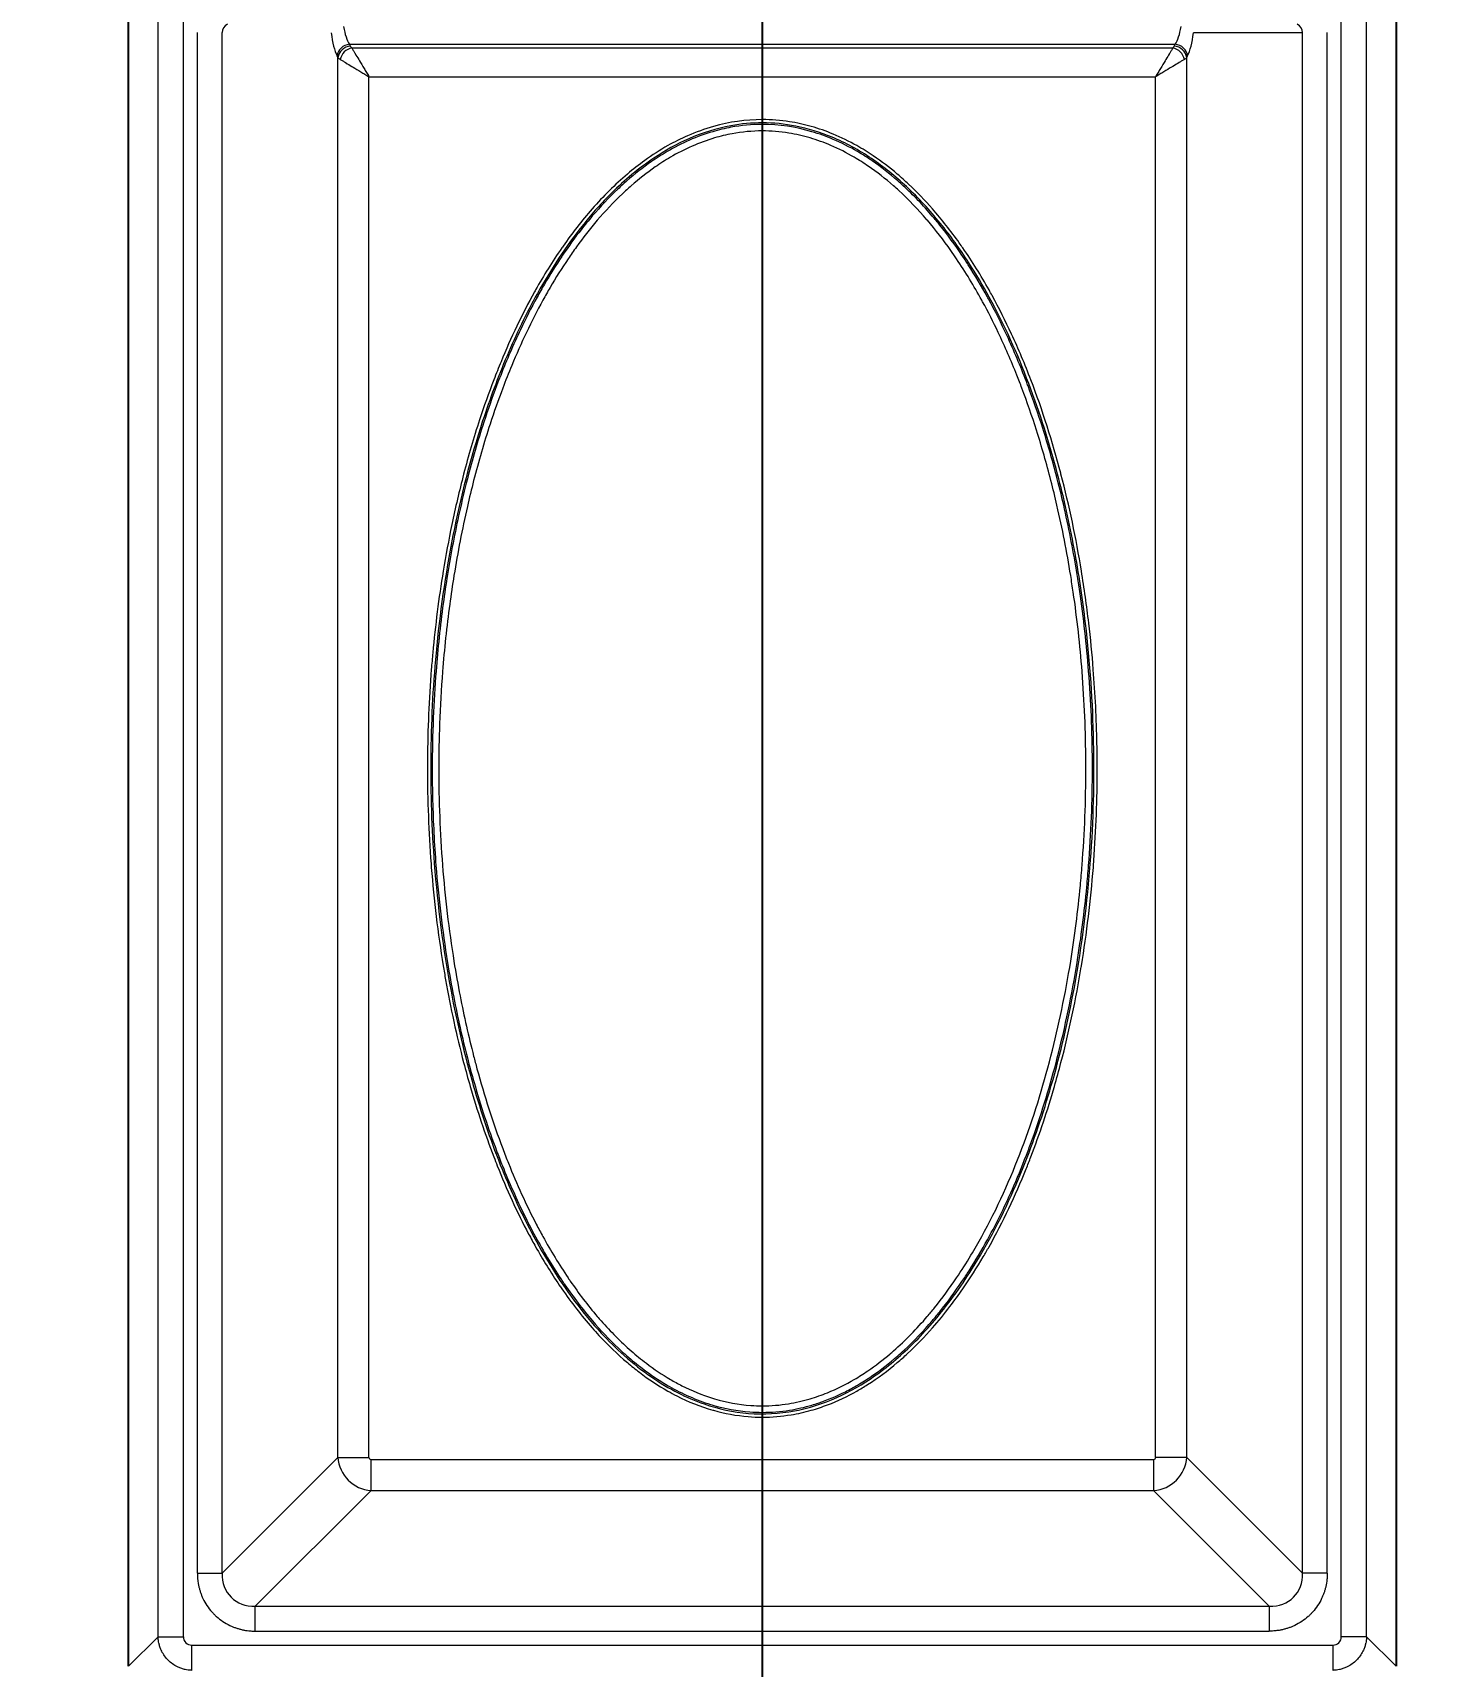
# Model space of a CAD drawing. Header units: millimetres. Extents: x 0 to 1486, y 0 to 1051.
# Drawn here: x 712.79 to 745.75, y 167.1 to 205.36 of the extents above; entities that cross this region are included whole.
import ezdxf

# ---------------------------------------------------------------- set-up
doc = ezdxf.new("R2010")
doc.units = ezdxf.units.MM
doc.header["$LTSCALE"] = 1.25
for name, color, linetype, lineweight, true_color in [('Bemaßungen(DIN)', 7, 'Continuous', 5, 0x262659), ('Sichtbare Kanten(DIN)', 7, 'Continuous', 25, 0x262659), ('Sichtbare tangentiale Kanten(DIN)', 7, 'Continuous', 15, 0x1a1a3e)]:
    doc.layers.add(name, color=color, linetype=linetype, lineweight=lineweight, true_color=true_color)
doc.styles.add('Aktuell-DINGroßer Text', font='arial.ttf')
doc.dimstyles.new('STANDARD-DIN', dxfattribs={"dimscale": 1.25, "dimtxt": 5.25, "dimasz": 2.5, "dimexe": 3.175, "dimexo": 0, "dimgap": 0.8, "dimtad": 1, "dimrnd": 1e-08, "dimtxsty": 'Aktuell-DINGroßer Text', "dimcen": 0.09, "dimdle": 10, "dimclrd": 256, "dimclre": 256, "dimclrt": 256, "dimazin": 2, "dimtfac": 0.666667, "dimtmove": 0, "dimatfit": 3, "dimfxl": 1, "dimtolj": 1, "dimlwd": 25, "dimlwe": 25, "dimarcsym": 0})

# ---------------------------------------------------------------- blocks, each defined once
blk = doc.blocks.new('_DotSmall')
at = {"color": 0, "linetype": 'ByBlock', "const_width": 0.5}
blk.add_lwpolyline([(-0.0625, 0, 1), (0.0625, 0, 1)], format="xyb", close=True, dxfattribs=at)
blk = doc.blocks.new('*D105')
at = {"layer": 'Bemaßungen(DIN)', "color": 250, "linetype": 'Continuous', "lineweight": 25, "true_color": 0x3f3f3f, "transparency": 16777216}
for p, q in [((696.388, 223.658), (696.388, 107.189)), ((729.888, 220.033), (729.888, 107.189)), ((696.388, 111.158), (729.888, 111.158))]:
    blk.add_line(p, q, dxfattribs=at)
at = {"layer": 'Defpoints', "color": 0, "linetype": 'Continuous', "transparency": 16777216}
for p in [(696.388, 223.658), (729.888, 220.033), (729.888, 111.158)]:
    blk.add_point(p, dxfattribs=at)
at = {"layer": 'Bemaßungen(DIN)', "color": 250, "linetype": 'Continuous', "lineweight": 25, "true_color": 0x3f3f3f, "transparency": 16777216, "xscale": 3.125, "yscale": 3.125, "zscale": 3.125, "rotation": 180}
blk.add_blockref('_DotSmall', (696.388, 111.158), dxfattribs=at)
at = {"layer": 'Bemaßungen(DIN)', "color": 250, "linetype": 'Continuous', "lineweight": 25, "true_color": 0x3f3f3f, "transparency": 16777216, "xscale": 3.125, "yscale": 3.125, "zscale": 3.125}
blk.add_blockref('_DotSmall', (729.888, 111.158), dxfattribs=at)
at = {"layer": 'Bemaßungen(DIN)', "color": 179, "linetype": 'Continuous', "lineweight": 25, "true_color": 0x262659, "transparency": 16777216, "insert": (699.057, 120.046), "char_height": 6.5625, "attachment_point": 1, "style": 'Aktuell-DINGroßer Text'}
blk.add_mtext('\\A1;33,5{\\H4.375;±0,1}', dxfattribs=at)
blk = doc.blocks.new('*D106')
at = {"layer": 'Bemaßungen(DIN)', "color": 250, "linetype": 'Continuous', "lineweight": 25, "true_color": 0x3f3f3f, "transparency": 16777216}
for p, q in [((729.888, 220.033), (729.888, 107.189)), ((763.388, 220.033), (763.388, 107.189)), ((729.888, 111.158), (760.263, 111.158))]:
    blk.add_line(p, q, dxfattribs=at)
at = {"layer": 'Bemaßungen(DIN)', "color": 250, "linetype": 'Continuous', "true_color": 0x3f3f3f, "transparency": 16777216}
blk.add_solid([(760.263, 111.679), (760.263, 110.637), (763.388, 111.158)], dxfattribs=at)
at = {"layer": 'Defpoints', "color": 0, "linetype": 'Continuous', "transparency": 16777216}
for p in [(729.888, 220.033), (763.388, 220.033), (763.388, 111.158)]:
    blk.add_point(p, dxfattribs=at)
at = {"layer": 'Bemaßungen(DIN)', "color": 250, "linetype": 'Continuous', "lineweight": 25, "true_color": 0x3f3f3f, "transparency": 16777216, "xscale": 3.125, "yscale": 3.125, "zscale": 3.125, "rotation": 180}
blk.add_blockref('_DotSmall', (729.888, 111.158), dxfattribs=at)
at = {"layer": 'Bemaßungen(DIN)', "color": 179, "linetype": 'Continuous', "lineweight": 25, "true_color": 0x262659, "transparency": 16777216, "insert": (732.557, 120.046), "char_height": 6.5625, "attachment_point": 1, "style": 'Aktuell-DINGroßer Text'}
blk.add_mtext('\\A1;33,5{\\H4.375;±0,1}', dxfattribs=at)

msp = doc.modelspace()

# ---------------------------------------------------------------- linework, layer by layer
at = {"layer": 'Sichtbare Kanten(DIN)'}
for p, q in [((715.038, 167.096), (715.038, 280.22)), ((744.738, 280.22), (744.738, 167.096))]:
    msp.add_line(p, q, dxfattribs=at)
at = {"layer": 'Sichtbare tangentiale Kanten(DIN)'}
for p, q in [((715.732, 167.79), (715.732, 279.527)), ((716.323, 167.79), (716.323, 279.527)), ((743.454, 167.79), (743.454, 279.527)), ((744.045, 167.79), (744.045, 279.527)), ((716.651, 169.279), (716.651, 205.361)), ((717.233, 169.279), (717.233, 205.361)), ((739.989, 205.361), (742.544, 205.361)), ((742.544, 169.279), (742.544, 205.361)), ((743.126, 169.279), (743.126, 205.361)), ((719.945, 204.778), (719.923, 204.82)), ((719.945, 171.991), (719.945, 204.778)), ((720.214, 205.09), (739.562, 205.09)), ((720.236, 205.047), (720.214, 205.09)), ((720.268, 205.004), (739.508, 205.004)), ((739.541, 205.047), (739.562, 205.09)), ((739.832, 204.778), (739.853, 204.82)), ((739.832, 171.991), (739.832, 204.778)), ((720.672, 204.33), (739.104, 204.33)), ((720.672, 171.991), (720.672, 204.33)), ((739.104, 171.991), (739.104, 204.33)), ((729.888, 203.325), (729.888, 203.249)), ((729.888, 203.249), (729.888, 203.213)), ((729.888, 203.213), (729.888, 203.059)), ((717.233, 169.279), (719.945, 171.991)), ((719.945, 171.991), (720.672, 171.991)), ((720.721, 171.942), (739.056, 171.942)), ((720.721, 171.215), (720.721, 171.942)), ((739.056, 171.942), (739.056, 171.215)), ((739.832, 171.991), (739.104, 171.991)), ((742.544, 169.279), (739.832, 171.991)), ((718.009, 168.503), (720.721, 171.215)), ((720.721, 171.215), (739.056, 171.215)), ((741.767, 168.503), (739.056, 171.215)), ((716.651, 169.279), (717.233, 169.279)), ((743.126, 169.279), (742.544, 169.279)), ((718.009, 167.921), (718.009, 168.503)), ((718.009, 168.503), (741.767, 168.503)), ((741.767, 168.503), (741.767, 167.921)), ((715.038, 167.096), (715.732, 167.79)), ((715.732, 167.79), (716.323, 167.79)), ((718.009, 167.921), (741.767, 167.921)), ((744.045, 167.79), (743.454, 167.79)), ((744.738, 167.096), (744.045, 167.79)), ((716.52, 167.593), (743.257, 167.593)), ((716.52, 167.002), (716.52, 167.593)), ((743.257, 167.593), (743.257, 167.002))]:
    msp.add_line(p, q, dxfattribs=at)
for centre, major_axis, ratio, start_param, end_param in [((717.527, 205.361), (0.294, 0), 0.850826, 2.198862, 3.141444), ((720.346, 205.898), (0, 0.9), 0.332438, 2.027023, 2.68632), ((739.431, 205.898), (0, 0.9), 0.332438, 3.596865, 4.256163), ((742.25, 205.361), (-0.294, 0), 0.850826, 3.141742, 4.084323), ((720.054, 205.895), (-0.001, 1.197), 0.249407, 2.033422, 2.685728), ((739.723, 205.895), (0.001, 1.197), 0.249407, 3.597457, 4.249764), ((720.214, 204.82), (-0.267, -0.136), 0.876427, 4.292601, 5.756816), ((720.236, 204.778), (-0.267, -0.136), 0.876427, 4.292601, 5.756816), ((720.726, 204.831), (-0.803, 0), 0.281851, 0.234549, 0.438861), ((720.268, 204.734), (-0.212, -0.212), 0.822157, 4.024283, 5.400495), ((720.761, 205.099), (-0.539, 0), 0.439726, 0.219686, 0.413587), ((739.015, 205.099), (0.539, 0), 0.439726, 5.869599, 6.063499), ((739.508, 204.734), (0.212, -0.212), 0.822157, 0.88269, 2.258902), ((739.541, 204.778), (0.267, -0.136), 0.876427, 0.526369, 1.990584), ((739.562, 204.82), (0.267, -0.136), 0.876427, 0.526369, 1.990584), ((739.051, 204.831), (0.803, 0), 0.281851, 5.844325, 6.048636), ((720.724, 171.994), (0.566, -0.566), 0.950188, 3.956104, 5.468674), ((720.724, 171.994), (0.0375, 0.0375), 0.943242, 2.385308, 3.897877), ((739.053, 171.994), (-0.566, -0.566), 0.950188, 0.814511, 2.327081), ((739.053, 171.994), (-0.0375, 0.0375), 0.943242, 2.385308, 3.897877), ((718.093, 169.363), (0.65, 0.65), 0.870843, 2.385491, 3.897694), ((741.683, 169.363), (-0.65, 0.65), 0.870843, 2.385491, 3.897694), ((716.526, 167.796), (-0.146, -0.146), 0.970883, 5.512439, 7.053932), ((743.251, 167.796), (-0.146, 0.146), 0.970883, 2.370846, 3.912339)]:
    msp.add_ellipse(centre, major_axis=major_axis, ratio=ratio, start_param=start_param, end_param=end_param, dxfattribs=at)
for points, knots in [([(719.999, 204.734), (720.008, 204.729), (720.017, 204.723), (720.028, 204.717), (720.038, 204.711), (720.049, 204.705), (720.06, 204.698), (720.079, 204.687), (720.099, 204.675), (720.12, 204.662), (720.124, 204.66), (720.128, 204.657), (720.132, 204.654), (720.175, 204.629), (720.222, 204.601), (720.27, 204.572), (720.28, 204.566), (720.29, 204.56), (720.299, 204.554), (720.358, 204.519), (720.42, 204.482), (720.482, 204.444), (720.514, 204.425), (720.545, 204.407), (720.577, 204.387), (720.593, 204.378), (720.609, 204.368), (720.625, 204.359), (720.64, 204.349), (720.656, 204.34), (720.672, 204.33)], [0, 0, 0, 0, 0.0583903, 0.0583903, 0.0583903, 0.1166231, 0.1166231, 0.1166231, 0.213731, 0.213731, 0.213731, 0.233069, 0.233069, 0.233069, 0.4274621, 0.4274621, 0.4274621, 0.4661163, 0.4661163, 0.4661163, 0.6989275, 0.6989275, 0.6989275, 0.8156207, 0.8156207, 0.8156207, 0.8739806, 0.8739806, 0.8739806, 0.9322842, 0.9322842, 0.9322842, 0.9322842]), ([(720.268, 205.004), (720.274, 204.995), (720.279, 204.985), (720.285, 204.975), (720.292, 204.965), (720.298, 204.954), (720.305, 204.943), (720.316, 204.924), (720.328, 204.904), (720.341, 204.883), (720.343, 204.879), (720.346, 204.874), (720.348, 204.87), (720.374, 204.827), (720.402, 204.781), (720.431, 204.732), (720.437, 204.723), (720.443, 204.713), (720.449, 204.703), (720.484, 204.644), (720.521, 204.583), (720.558, 204.52), (720.577, 204.489), (720.596, 204.457), (720.615, 204.426), (720.625, 204.41), (720.634, 204.394), (720.644, 204.378), (720.653, 204.362), (720.663, 204.346), (720.672, 204.33)], [0, 0, 0, 0, 0.0583903, 0.0583903, 0.0583903, 0.1166231, 0.1166231, 0.1166231, 0.213731, 0.213731, 0.213731, 0.233069, 0.233069, 0.233069, 0.4274621, 0.4274621, 0.4274621, 0.4661163, 0.4661163, 0.4661163, 0.6989275, 0.6989275, 0.6989275, 0.8156207, 0.8156207, 0.8156207, 0.8739806, 0.8739806, 0.8739806, 0.9322842, 0.9322842, 0.9322842, 0.9322842]), ([(739.508, 205.004), (739.503, 204.995), (739.497, 204.985), (739.491, 204.975), (739.485, 204.965), (739.478, 204.954), (739.472, 204.943), (739.461, 204.924), (739.449, 204.904), (739.436, 204.883), (739.433, 204.879), (739.431, 204.874), (739.428, 204.87), (739.403, 204.827), (739.375, 204.781), (739.345, 204.732), (739.34, 204.723), (739.334, 204.713), (739.328, 204.703), (739.292, 204.644), (739.256, 204.583), (739.218, 204.52), (739.199, 204.489), (739.18, 204.457), (739.161, 204.426), (739.152, 204.41), (739.142, 204.394), (739.133, 204.378), (739.123, 204.362), (739.114, 204.346), (739.104, 204.33)], [0, 0, 0, 0, 0.0583903, 0.0583903, 0.0583903, 0.1166231, 0.1166231, 0.1166231, 0.2137311, 0.2137311, 0.2137311, 0.233069, 0.233069, 0.233069, 0.4274621, 0.4274621, 0.4274621, 0.4661163, 0.4661163, 0.4661163, 0.6989275, 0.6989275, 0.6989275, 0.8156207, 0.8156207, 0.8156207, 0.8739806, 0.8739806, 0.8739806, 0.9322842, 0.9322842, 0.9322842, 0.9322842]), ([(739.778, 204.734), (739.769, 204.729), (739.759, 204.723), (739.749, 204.717), (739.739, 204.711), (739.728, 204.705), (739.717, 204.698), (739.698, 204.687), (739.678, 204.675), (739.657, 204.662), (739.653, 204.66), (739.648, 204.657), (739.644, 204.654), (739.601, 204.629), (739.555, 204.601), (739.506, 204.572), (739.497, 204.566), (739.487, 204.56), (739.477, 204.554), (739.418, 204.519), (739.357, 204.482), (739.294, 204.444), (739.263, 204.425), (739.231, 204.407), (739.2, 204.387), (739.184, 204.378), (739.168, 204.368), (739.152, 204.359), (739.136, 204.349), (739.12, 204.34), (739.104, 204.33)], [0, 0, 0, 0, 0.0583903, 0.0583903, 0.0583903, 0.1166231, 0.1166231, 0.1166231, 0.2137311, 0.2137311, 0.2137311, 0.233069, 0.233069, 0.233069, 0.4274621, 0.4274621, 0.4274621, 0.4661163, 0.4661163, 0.4661163, 0.6989275, 0.6989275, 0.6989275, 0.8156207, 0.8156207, 0.8156207, 0.8739806, 0.8739806, 0.8739806, 0.9322842, 0.9322842, 0.9322842, 0.9322842]), ([(729.888, 203.325), (730.101, 203.325), (730.315, 203.308), (730.525, 203.275), (730.697, 203.248), (730.867, 203.211), (731.034, 203.164), (731.21, 203.114), (731.382, 203.054), (731.551, 202.984), (731.74, 202.905), (731.923, 202.815), (732.101, 202.715), (732.233, 202.64), (732.363, 202.56), (732.489, 202.475), (732.683, 202.343), (732.87, 202.2), (733.049, 202.049), (733.141, 201.971), (733.23, 201.891), (733.317, 201.81), (733.512, 201.627), (733.698, 201.435), (733.874, 201.234), (734.098, 200.98), (734.307, 200.714), (734.503, 200.438), (734.531, 200.398), (734.559, 200.358), (734.587, 200.318), (734.807, 200), (735.011, 199.671), (735.2, 199.334), (735.225, 199.29), (735.25, 199.246), (735.274, 199.202), (735.435, 198.907), (735.586, 198.606), (735.728, 198.301), (735.891, 197.948), (736.042, 197.59), (736.181, 197.227), (736.456, 196.512), (736.687, 195.78), (736.881, 195.04), (736.883, 195.034), (736.884, 195.028), (736.886, 195.022), (737.082, 194.273), (737.24, 193.515), (737.365, 192.751), (737.432, 192.346), (737.489, 191.939), (737.537, 191.531), (737.579, 191.171), (737.615, 190.809), (737.643, 190.447), (737.689, 189.868), (737.718, 189.287), (737.729, 188.706), (737.733, 188.513), (737.735, 188.321), (737.735, 188.129), (737.735, 187.408), (737.709, 186.688), (737.656, 185.97), (737.652, 185.917), (737.648, 185.863), (737.644, 185.81), (737.582, 185.039), (737.49, 184.27), (737.365, 183.506), (737.364, 183.498), (737.363, 183.49), (737.361, 183.483), (737.237, 182.727), (737.08, 181.976), (736.886, 181.236), (736.837, 181.049), (736.786, 180.863), (736.733, 180.678), (736.571, 180.12), (736.388, 179.568), (736.179, 179.026), (736.144, 178.933), (736.107, 178.84), (736.07, 178.747), (735.818, 178.122), (735.531, 177.511), (735.201, 176.923), (735.156, 176.845), (735.111, 176.767), (735.066, 176.689), (734.915, 176.434), (734.756, 176.183), (734.587, 175.939), (734.489, 175.798), (734.387, 175.658), (734.283, 175.522), (734.152, 175.351), (734.016, 175.185), (733.874, 175.023), (733.689, 174.813), (733.495, 174.611), (733.289, 174.421), (733.211, 174.349), (733.131, 174.278), (733.049, 174.209), (732.829, 174.023), (732.597, 173.85), (732.354, 173.695), (732.271, 173.642), (732.186, 173.591), (732.101, 173.543), (731.882, 173.419), (731.654, 173.311), (731.419, 173.221), (731.293, 173.173), (731.164, 173.13), (731.034, 173.093), (730.879, 173.049), (730.721, 173.014), (730.563, 172.988), (730.34, 172.951), (730.114, 172.932), (729.888, 172.932), (729.777, 172.932), (729.666, 172.937), (729.555, 172.946), (729.281, 172.968), (729.008, 173.018), (728.743, 173.093), (728.738, 173.094), (728.734, 173.096), (728.729, 173.097), (728.437, 173.18), (728.154, 173.294), (727.883, 173.431), (727.813, 173.467), (727.744, 173.504), (727.676, 173.543), (727.444, 173.674), (727.221, 173.822), (727.009, 173.983), (726.913, 174.056), (726.819, 174.131), (726.727, 174.209), (726.492, 174.408), (726.27, 174.623), (726.06, 174.848), (726.007, 174.906), (725.954, 174.964), (725.902, 175.023), (725.647, 175.314), (725.41, 175.621), (725.19, 175.939), (725.17, 175.968), (725.15, 175.997), (725.131, 176.026), (724.933, 176.317), (724.748, 176.617), (724.576, 176.923), (724.52, 177.022), (724.466, 177.121), (724.413, 177.221), (724.138, 177.739), (723.895, 178.273), (723.679, 178.818), (723.651, 178.887), (723.624, 178.956), (723.597, 179.026), (723.389, 179.568), (723.205, 180.12), (723.044, 180.678), (722.99, 180.863), (722.939, 181.049), (722.89, 181.236), (722.723, 181.875), (722.583, 182.521), (722.468, 183.172), (722.448, 183.283), (722.429, 183.395), (722.411, 183.506), (722.286, 184.27), (722.194, 185.039), (722.133, 185.81), (722.131, 185.838), (722.128, 185.867), (722.126, 185.895), (722.07, 186.638), (722.042, 187.383), (722.042, 188.129), (722.042, 188.2), (722.042, 188.27), (722.042, 188.341), (722.047, 189.044), (722.077, 189.747), (722.133, 190.447), (722.143, 190.578), (722.154, 190.708), (722.167, 190.838), (722.226, 191.478), (722.307, 192.117), (722.411, 192.751), (722.471, 193.114), (722.538, 193.477), (722.613, 193.837), (722.696, 194.234), (722.788, 194.629), (722.89, 195.022), (723.002, 195.448), (723.126, 195.872), (723.263, 196.291), (723.366, 196.607), (723.478, 196.921), (723.597, 197.231), (723.652, 197.373), (723.708, 197.514), (723.766, 197.654), (723.997, 198.214), (724.257, 198.761), (724.552, 199.29), (724.56, 199.305), (724.568, 199.319), (724.576, 199.334), (724.766, 199.671), (724.969, 200), (725.19, 200.318), (725.199, 200.332), (725.209, 200.346), (725.219, 200.36), (725.431, 200.663), (725.658, 200.956), (725.902, 201.234), (726.031, 201.38), (726.164, 201.522), (726.303, 201.659), (726.439, 201.794), (726.581, 201.924), (726.727, 202.049), (726.859, 202.161), (726.996, 202.268), (727.136, 202.369), (727.31, 202.494), (727.49, 202.61), (727.675, 202.715), (727.825, 202.799), (727.98, 202.877), (728.137, 202.946), (728.334, 203.032), (728.536, 203.105), (728.743, 203.164), (729.115, 203.269), (729.502, 203.325), (729.888, 203.325)], [0, 0, 0, 0, 0.639708, 0.639708, 0.639708, 1.160348, 1.160348, 1.160348, 1.708499, 1.708499, 1.708499, 2.321068, 2.321068, 2.321068, 2.777127, 2.777127, 2.777127, 3.481707, 3.481707, 3.481707, 3.840961, 3.840961, 3.840961, 4.642216, 4.642216, 4.642216, 5.656868, 5.656868, 5.656868, 5.802986, 5.802986, 5.802986, 6.963587, 6.963587, 6.963587, 7.114552, 7.114552, 7.114552, 8.124051, 8.124051, 8.124051, 9.289556, 9.289556, 9.289556, 11.587453, 11.587453, 11.587453, 11.605982, 11.605982, 11.605982, 13.927144, 13.927144, 13.927144, 15.159529, 15.159529, 15.159529, 16.248341, 16.248341, 16.248341, 17.992352, 17.992352, 17.992352, 18.569576, 18.569576, 18.569576, 20.730291, 20.730291, 20.730291, 20.890769, 20.890769, 20.890769, 23.211965, 23.211965, 23.211965, 23.235727, 23.235727, 23.235727, 25.53318, 25.53318, 25.53318, 26.112017, 26.112017, 26.112017, 27.854377, 27.854377, 27.854377, 28.153739, 28.153739, 28.153739, 30.175566, 30.175566, 30.175566, 30.445968, 30.445968, 30.445968, 31.33622, 31.33622, 31.33622, 31.85246, 31.85246, 31.85246, 32.496894, 32.496894, 32.496894, 33.336993, 33.336993, 33.336993, 33.657412, 33.657412, 33.657412, 34.522413, 34.522413, 34.522413, 34.818036, 34.818036, 34.818036, 35.57249, 35.57249, 35.57249, 35.978641, 35.978641, 35.978641, 36.46173, 36.46173, 36.46173, 37.139135, 37.139135, 37.139135, 37.472442, 37.472442, 37.472442, 38.299742, 38.299742, 38.299742, 38.313597, 38.313597, 38.313597, 39.224503, 39.224503, 39.224503, 39.460285, 39.460285, 39.460285, 40.259784, 40.259784, 40.259784, 40.620853, 40.620853, 40.620853, 41.545701, 41.545701, 41.545701, 41.781511, 41.781511, 41.781511, 42.942132, 42.942132, 42.942132, 43.047049, 43.047049, 43.047049, 44.102719, 44.102719, 44.102719, 44.442229, 44.442229, 44.442229, 46.200033, 46.200033, 46.200033, 46.423921, 46.423921, 46.423921, 48.166433, 48.166433, 48.166433, 48.745108, 48.745108, 48.745108, 50.727284, 50.727284, 50.727284, 51.066318, 51.066318, 51.066318, 53.387519, 53.387519, 53.387519, 53.473034, 53.473034, 53.473034, 55.708716, 55.708716, 55.708716, 55.921312, 55.921312, 55.921312, 58.029915, 58.029915, 58.029915, 58.421576, 58.421576, 58.421576, 60.351166, 60.351166, 60.351166, 61.455449, 61.455449, 61.455449, 62.672368, 62.672368, 62.672368, 63.995258, 63.995258, 63.995258, 64.993535, 64.993535, 64.993535, 65.448701, 65.448701, 65.448701, 67.264643, 67.264643, 67.264643, 67.314699, 67.314699, 67.314699, 68.475297, 68.475297, 68.475297, 68.525889, 68.525889, 68.525889, 69.636002, 69.636002, 69.636002, 70.220476, 70.220476, 70.220476, 70.796631, 70.796631, 70.796631, 71.316647, 71.316647, 71.316647, 71.957253, 71.957253, 71.957253, 72.473802, 72.473802, 72.473802, 73.117889, 73.117889, 73.117889, 74.278288, 74.278288, 74.278288, 74.278288]), ([(729.888, 203.249), (730.15, 203.249), (730.709, 203.193), (731.583, 202.923), (732.462, 202.439), (733.311, 201.748), (734.071, 200.92), (734.702, 200.037), (735.435, 198.801), (736.172, 197.157), (736.797, 195.172), (737.215, 193.286), (737.529, 191.196), (737.695, 188.752), (737.622, 185.897), (737.282, 183.2), (736.724, 180.794), (736.007, 178.683), (735.164, 176.92), (734.206, 175.491), (733.301, 174.488), (732.369, 173.754), (731.48, 173.295), (730.547, 173.027), (729.565, 172.973), (728.644, 173.173), (727.89, 173.496), (727.26, 173.875), (726.658, 174.351), (726.054, 174.946), (725.485, 175.635), (724.944, 176.429), (724.339, 177.483), (723.695, 178.899), (723.056, 180.789), (722.505, 183.145), (722.174, 185.714), (722.085, 188.367), (722.213, 190.938), (722.59, 193.59), (723.182, 195.915), (723.883, 197.801), (724.494, 199.068), (725.11, 200.087), (725.683, 200.882), (726.408, 201.694), (727.233, 202.387), (728.183, 202.92), (729.051, 203.193), (729.641, 203.249), (729.888, 203.249)], [0, 0, 0, 0, 0.801473, 1.708499, 2.777127, 3.840961, 5.018658, 6.172353, 7.114552, 9.351003, 11.587453, 13.373491, 15.159529, 17.94491, 20.730291, 23.740723, 26.112017, 28.153739, 30.445968, 31.987116, 33.336993, 34.522413, 35.57249, 36.368743, 37.472442, 38.554664, 39.224503, 39.965544, 40.78815, 41.545701, 42.532728, 43.487478, 44.442229, 46.200033, 48.166433, 50.445565, 53.473034, 55.947305, 58.421576, 61.208417, 63.995258, 65.629951, 67.264643, 68.228999, 69.222094, 70.220476, 71.519846, 72.473802, 73.523577, 74.278288, 74.278288, 74.278288, 74.278288]), ([(729.888, 203.213), (730.281, 203.213), (730.674, 203.152), (731.05, 203.042), (731.22, 202.992), (731.387, 202.931), (731.55, 202.862), (731.746, 202.778), (731.937, 202.681), (732.121, 202.574), (732.236, 202.506), (732.349, 202.434), (732.459, 202.359), (732.669, 202.215), (732.87, 202.057), (733.061, 201.89), (733.103, 201.853), (733.146, 201.815), (733.187, 201.777), (733.43, 201.554), (733.658, 201.316), (733.871, 201.066), (733.932, 200.995), (733.992, 200.923), (734.051, 200.85), (734.233, 200.623), (734.404, 200.389), (734.566, 200.149), (734.616, 200.075), (734.665, 200), (734.714, 199.925), (734.872, 199.678), (735.022, 199.425), (735.164, 199.168), (735.171, 199.155), (735.178, 199.142), (735.186, 199.128), (735.341, 198.844), (735.486, 198.554), (735.622, 198.261), (735.786, 197.909), (735.936, 197.552), (736.075, 197.19), (736.088, 197.156), (736.101, 197.121), (736.114, 197.086), (736.238, 196.759), (736.352, 196.429), (736.458, 196.096), (736.583, 195.703), (736.697, 195.306), (736.8, 194.907), (736.86, 194.673), (736.916, 194.438), (736.969, 194.202), (737.083, 193.695), (737.181, 193.185), (737.264, 192.672), (737.285, 192.54), (737.306, 192.408), (737.325, 192.275), (737.416, 191.655), (737.485, 191.032), (737.534, 190.407), (737.589, 189.702), (737.618, 188.994), (737.622, 188.287), (737.622, 188.234), (737.622, 188.181), (737.622, 188.129), (737.622, 187.368), (737.593, 186.608), (737.534, 185.85), (737.521, 185.685), (737.506, 185.519), (737.491, 185.353), (737.434, 184.762), (737.359, 184.172), (737.264, 183.585), (737.203, 183.205), (737.133, 182.825), (737.054, 182.448), (736.978, 182.08), (736.893, 181.714), (736.8, 181.35), (736.638, 180.722), (736.45, 180.099), (736.231, 179.488), (736.193, 179.382), (736.154, 179.276), (736.114, 179.171), (736.01, 178.895), (735.899, 178.621), (735.781, 178.349), (735.596, 177.925), (735.394, 177.507), (735.17, 177.101), (735.168, 177.097), (735.166, 177.093), (735.164, 177.089), (735.028, 176.842), (734.885, 176.6), (734.733, 176.362), (734.678, 176.277), (734.623, 176.192), (734.566, 176.109), (734.402, 175.866), (734.228, 175.629), (734.044, 175.399), (733.987, 175.329), (733.929, 175.26), (733.871, 175.191), (733.664, 174.949), (733.444, 174.718), (733.21, 174.501), (733.161, 174.456), (733.111, 174.411), (733.061, 174.367), (732.866, 174.197), (732.662, 174.038), (732.448, 173.892), (732.341, 173.819), (732.232, 173.75), (732.121, 173.684), (732.027, 173.63), (731.932, 173.578), (731.836, 173.529), (731.63, 173.425), (731.418, 173.335), (731.199, 173.262), (731.15, 173.245), (731.1, 173.23), (731.05, 173.215), (730.878, 173.164), (730.703, 173.124), (730.526, 173.096), (730.315, 173.062), (730.102, 173.045), (729.888, 173.045), (729.79, 173.045), (729.691, 173.048), (729.593, 173.056), (729.299, 173.078), (729.008, 173.132), (728.726, 173.215), (728.71, 173.22), (728.693, 173.225), (728.677, 173.23), (728.339, 173.334), (728.015, 173.479), (727.71, 173.653), (727.692, 173.663), (727.674, 173.674), (727.656, 173.684), (727.455, 173.802), (727.263, 173.932), (727.078, 174.072), (726.954, 174.166), (726.833, 174.265), (726.716, 174.367), (726.648, 174.426), (726.582, 174.487), (726.516, 174.548), (726.301, 174.751), (726.098, 174.966), (725.907, 175.19), (725.676, 175.46), (725.462, 175.742), (725.262, 176.033), (725.245, 176.058), (725.227, 176.083), (725.21, 176.109), (725.101, 176.27), (724.996, 176.435), (724.894, 176.602), (724.797, 176.762), (724.703, 176.925), (724.613, 177.089), (724.51, 177.275), (724.412, 177.463), (724.318, 177.653), (724.129, 178.036), (723.957, 178.426), (723.798, 178.821), (723.752, 178.937), (723.706, 179.054), (723.662, 179.171), (723.464, 179.696), (723.289, 180.229), (723.135, 180.768), (723.08, 180.961), (723.027, 181.155), (722.977, 181.35), (722.856, 181.819), (722.75, 182.292), (722.658, 182.767), (722.605, 183.039), (722.556, 183.312), (722.512, 183.585), (722.391, 184.336), (722.302, 185.092), (722.242, 185.85), (722.222, 186.106), (722.206, 186.363), (722.193, 186.619), (722.167, 187.122), (722.154, 187.625), (722.154, 188.129), (722.154, 188.522), (722.162, 188.916), (722.178, 189.31), (722.192, 189.676), (722.214, 190.042), (722.243, 190.407), (722.284, 190.937), (722.34, 191.465), (722.411, 191.991), (722.442, 192.219), (722.476, 192.446), (722.512, 192.672), (722.592, 193.163), (722.685, 193.651), (722.792, 194.136), (722.85, 194.394), (722.911, 194.651), (722.977, 194.907), (723.092, 195.355), (723.221, 195.8), (723.365, 196.24), (723.457, 196.524), (723.556, 196.806), (723.662, 197.086), (723.693, 197.169), (723.725, 197.251), (723.758, 197.334), (723.9, 197.694), (724.053, 198.051), (724.22, 198.402), (724.344, 198.661), (724.474, 198.917), (724.613, 199.168), (724.669, 199.27), (724.726, 199.371), (724.785, 199.472), (724.914, 199.692), (725.049, 199.909), (725.192, 200.122), (725.198, 200.131), (725.204, 200.14), (725.21, 200.149), (725.347, 200.352), (725.491, 200.551), (725.643, 200.745), (725.728, 200.854), (725.815, 200.961), (725.905, 201.067), (726.094, 201.287), (726.293, 201.498), (726.504, 201.698), (726.574, 201.763), (726.644, 201.828), (726.716, 201.89), (726.899, 202.051), (727.091, 202.202), (727.292, 202.341), (727.41, 202.423), (727.531, 202.501), (727.655, 202.574), (727.825, 202.673), (728, 202.763), (728.18, 202.842), (728.357, 202.92), (728.54, 202.987), (728.726, 203.042), (728.867, 203.083), (729.01, 203.118), (729.154, 203.144), (729.396, 203.189), (729.642, 203.213), (729.888, 203.213)], [0, 0, 0, 0, 1.13436, 1.13436, 1.13436, 1.648132, 1.648132, 1.648132, 2.268893, 2.268893, 2.268893, 2.658644, 2.658644, 2.658644, 3.403508, 3.403508, 3.403508, 3.570243, 3.570243, 3.570243, 4.538009, 4.538009, 4.538009, 4.814995, 4.814995, 4.814995, 5.672522, 5.672522, 5.672522, 5.936787, 5.936787, 5.936787, 6.807049, 6.807049, 6.807049, 6.85221, 6.85221, 6.85221, 7.813767, 7.813767, 7.813767, 8.965202, 8.965202, 8.965202, 9.076064, 9.076064, 9.076064, 10.116636, 10.116636, 10.116636, 11.345066, 11.345066, 11.345066, 12.065149, 12.065149, 12.065149, 13.614093, 13.614093, 13.614093, 14.013663, 14.013663, 14.013663, 15.88308, 15.88308, 15.88308, 17.995019, 17.995019, 17.995019, 18.152131, 18.152131, 18.152131, 20.421151, 20.421151, 20.421151, 20.917399, 20.917399, 20.917399, 22.690238, 22.690238, 22.690238, 23.83978, 23.83978, 23.83978, 24.959232, 24.959232, 24.959232, 26.893631, 26.893631, 26.893631, 27.228211, 27.228211, 27.228211, 28.107348, 28.107348, 28.107348, 29.483886, 29.483886, 29.483886, 29.497213, 29.497213, 29.497213, 30.332062, 30.332062, 30.332062, 30.631736, 30.631736, 30.631736, 31.500075, 31.500075, 31.500075, 31.766262, 31.766262, 31.766262, 32.704434, 32.704434, 32.704434, 32.900755, 32.900755, 32.900755, 33.658217, 33.658217, 33.658217, 34.035302, 34.035302, 34.035302, 34.350766, 34.350766, 34.350766, 35.019428, 35.019428, 35.019428, 35.169775, 35.169775, 35.169775, 35.688089, 35.688089, 35.688089, 36.304253, 36.304253, 36.304253, 36.588432, 36.588432, 36.588432, 37.438768, 37.438768, 37.438768, 37.488776, 37.488776, 37.488776, 38.512582, 38.512582, 38.512582, 38.573276, 38.573276, 38.573276, 39.250927, 39.250927, 39.250927, 39.707763, 39.707763, 39.707763, 39.971507, 39.971507, 39.971507, 40.840853, 40.840853, 40.840853, 41.886498, 41.886498, 41.886498, 41.976802, 41.976802, 41.976802, 42.555048, 42.555048, 42.555048, 43.111289, 43.111289, 43.111289, 43.74126, 43.74126, 43.74126, 45.007841, 45.007841, 45.007841, 45.380295, 45.380295, 45.380295, 47.050279, 47.050279, 47.050279, 47.649332, 47.649332, 47.649332, 49.092716, 49.092716, 49.092716, 49.918292, 49.918292, 49.918292, 52.18734, 52.18734, 52.18734, 52.954306, 52.954306, 52.954306, 54.456398, 54.456398, 54.456398, 55.632024, 55.632024, 55.632024, 56.72542, 56.72542, 56.72542, 58.309742, 58.309742, 58.309742, 58.994445, 58.994445, 58.994445, 60.475949, 60.475949, 60.475949, 61.263459, 61.263459, 61.263459, 62.642156, 62.642156, 62.642156, 63.532468, 63.532468, 63.532468, 63.795658, 63.795658, 63.795658, 64.94916, 64.94916, 64.94916, 65.801482, 65.801482, 65.801482, 66.146102, 66.146102, 66.146102, 66.904062, 66.904062, 66.904062, 66.935983, 66.935983, 66.935983, 67.662022, 67.662022, 67.662022, 68.070543, 68.070543, 68.070543, 68.924954, 68.924954, 68.924954, 69.205049, 69.205049, 69.205049, 69.919449, 69.919449, 69.919449, 70.33964, 70.33964, 70.33964, 70.911285, 70.911285, 70.911285, 71.474241, 71.474241, 71.474241, 71.898749, 71.898749, 71.898749, 72.608523, 72.608523, 72.608523, 72.608523]), ([(729.888, 203.059), (730.095, 203.059), (730.302, 203.042), (730.506, 203.009), (730.675, 202.982), (730.843, 202.944), (731.007, 202.895), (731.171, 202.847), (731.332, 202.788), (731.49, 202.721), (731.68, 202.64), (731.865, 202.546), (732.044, 202.441), (732.156, 202.376), (732.265, 202.306), (732.372, 202.233), (732.577, 202.092), (732.773, 201.938), (732.96, 201.775), (733.002, 201.738), (733.043, 201.701), (733.084, 201.664), (733.318, 201.449), (733.538, 201.219), (733.745, 200.978), (733.748, 200.975), (733.751, 200.971), (733.755, 200.967), (733.949, 200.74), (734.132, 200.502), (734.305, 200.258), (734.35, 200.193), (734.395, 200.129), (734.439, 200.063), (734.651, 199.75), (734.847, 199.426), (735.03, 199.095), (735.037, 199.081), (735.044, 199.068), (735.051, 199.055), (735.18, 198.82), (735.301, 198.581), (735.416, 198.339), (735.573, 198.01), (735.718, 197.676), (735.853, 197.337), (735.893, 197.236), (735.932, 197.134), (735.971, 197.032), (736.094, 196.708), (736.207, 196.38), (736.312, 196.049), (736.437, 195.659), (736.549, 195.265), (736.651, 194.869), (736.701, 194.676), (736.748, 194.483), (736.792, 194.29), (736.918, 193.746), (737.024, 193.198), (737.113, 192.648), (737.134, 192.516), (737.154, 192.385), (737.174, 192.253), (737.264, 191.636), (737.333, 191.017), (737.381, 190.396), (737.436, 189.694), (737.465, 188.99), (737.469, 188.286), (737.469, 188.233), (737.469, 188.181), (737.469, 188.129), (737.469, 187.372), (737.44, 186.616), (737.381, 185.862), (737.369, 185.702), (737.355, 185.542), (737.34, 185.382), (737.283, 184.789), (737.208, 184.198), (737.113, 183.609), (737.052, 183.231), (736.982, 182.854), (736.904, 182.479), (736.828, 182.114), (736.744, 181.75), (736.651, 181.389), (736.463, 180.656), (736.238, 179.933), (735.971, 179.225), (735.704, 178.517), (735.394, 177.825), (735.03, 177.163), (734.948, 177.015), (734.864, 176.868), (734.777, 176.723), (734.669, 176.544), (734.557, 176.368), (734.439, 176.194), (734.277, 175.955), (734.106, 175.721), (733.924, 175.496), (733.869, 175.426), (733.812, 175.358), (733.754, 175.291), (733.508, 175.003), (733.244, 174.731), (732.96, 174.482), (732.934, 174.46), (732.908, 174.438), (732.883, 174.416), (732.716, 174.275), (732.542, 174.141), (732.362, 174.018), (732.258, 173.947), (732.152, 173.88), (732.043, 173.816), (731.841, 173.698), (731.631, 173.593), (731.415, 173.505), (731.281, 173.451), (731.145, 173.403), (731.007, 173.362), (730.841, 173.313), (730.672, 173.274), (730.502, 173.247), (730.299, 173.214), (730.094, 173.198), (729.888, 173.198), (729.798, 173.198), (729.709, 173.201), (729.619, 173.207), (729.332, 173.227), (729.046, 173.28), (728.77, 173.362), (728.754, 173.367), (728.738, 173.371), (728.722, 173.376), (728.474, 173.453), (728.233, 173.552), (728.002, 173.669), (727.911, 173.716), (727.821, 173.765), (727.733, 173.816), (727.538, 173.931), (727.351, 174.057), (727.171, 174.194), (727.049, 174.286), (726.931, 174.382), (726.817, 174.482), (726.567, 174.701), (726.333, 174.937), (726.114, 175.185), (726.083, 175.22), (726.052, 175.255), (726.022, 175.291), (725.796, 175.555), (725.585, 175.833), (725.388, 176.12), (725.371, 176.145), (725.354, 176.169), (725.337, 176.194), (725.125, 176.508), (724.929, 176.831), (724.747, 177.163), (724.694, 177.258), (724.643, 177.354), (724.592, 177.451), (724.351, 177.915), (724.135, 178.392), (723.94, 178.878), (723.894, 178.993), (723.849, 179.109), (723.805, 179.225), (723.574, 179.838), (723.375, 180.462), (723.203, 181.094), (723.177, 181.192), (723.151, 181.29), (723.125, 181.389), (723.005, 181.855), (722.9, 182.324), (722.808, 182.797), (722.755, 183.067), (722.707, 183.338), (722.663, 183.609), (722.543, 184.356), (722.454, 185.108), (722.395, 185.862), (722.336, 186.616), (722.307, 187.372), (722.307, 188.129), (722.307, 188.476), (722.313, 188.824), (722.326, 189.172), (722.34, 189.58), (722.363, 189.988), (722.395, 190.395), (722.436, 190.922), (722.492, 191.447), (722.563, 191.971), (722.594, 192.197), (722.627, 192.423), (722.664, 192.648), (722.751, 193.189), (722.855, 193.727), (722.977, 194.261), (723.024, 194.464), (723.073, 194.667), (723.125, 194.869), (723.24, 195.314), (723.368, 195.755), (723.51, 196.192), (723.602, 196.474), (723.701, 196.754), (723.805, 197.032), (723.873, 197.211), (723.943, 197.388), (724.016, 197.565), (724.232, 198.087), (724.475, 198.599), (724.747, 199.095), (724.802, 199.195), (724.859, 199.295), (724.917, 199.394), (725.05, 199.622), (725.19, 199.845), (725.337, 200.063), (725.401, 200.157), (725.466, 200.251), (725.532, 200.343), (725.687, 200.558), (725.85, 200.766), (726.022, 200.967), (726.207, 201.183), (726.403, 201.391), (726.61, 201.587), (726.677, 201.651), (726.746, 201.714), (726.817, 201.775), (726.996, 201.932), (727.183, 202.08), (727.379, 202.215), (727.494, 202.295), (727.612, 202.371), (727.733, 202.441), (727.897, 202.538), (728.067, 202.625), (728.241, 202.702), (728.413, 202.777), (728.59, 202.842), (728.77, 202.895), (728.905, 202.935), (729.043, 202.968), (729.182, 202.994), (729.415, 203.037), (729.652, 203.059), (729.888, 203.059)], [0, 0, 0, 0, 0.620901, 0.620901, 0.620901, 1.134291, 1.134291, 1.134291, 1.648132, 1.648132, 1.648132, 2.268896, 2.268896, 2.268896, 2.658644, 2.658644, 2.658644, 3.403509, 3.403509, 3.403509, 3.570243, 3.570243, 3.570243, 4.522872, 4.522872, 4.522872, 4.538033, 4.538033, 4.538033, 5.435647, 5.435647, 5.435647, 5.672526, 5.672526, 5.672526, 6.807049, 6.807049, 6.807049, 6.85221, 6.85221, 6.85221, 7.65563, 7.65563, 7.65563, 8.748582, 8.748582, 8.748582, 9.07605, 9.07605, 9.07605, 10.116636, 10.116636, 10.116636, 11.345061, 11.345061, 11.345061, 11.940907, 11.940907, 11.940907, 13.614094, 13.614094, 13.614094, 14.013663, 14.013663, 14.013663, 15.883041, 15.883041, 15.883041, 17.995019, 17.995019, 17.995019, 18.152131, 18.152131, 18.152131, 20.421151, 20.421151, 20.421151, 20.902488, 20.902488, 20.902488, 22.690208, 22.690208, 22.690208, 23.83978, 23.83978, 23.83978, 24.959232, 24.959232, 24.959232, 27.228332, 27.228332, 27.228332, 29.497264, 29.497264, 29.497264, 30.004132, 30.004132, 30.004132, 30.631822, 30.631822, 30.631822, 31.500075, 31.500075, 31.500075, 31.766262, 31.766262, 31.766262, 32.900744, 32.900744, 32.900744, 33.002604, 33.002604, 33.002604, 33.658217, 33.658217, 33.658217, 34.035386, 34.035386, 34.035386, 34.737409, 34.737409, 34.737409, 35.169886, 35.169886, 35.169886, 35.688089, 35.688089, 35.688089, 36.304254, 36.304254, 36.304254, 36.573387, 36.573387, 36.573387, 37.438768, 37.438768, 37.438768, 37.488776, 37.488776, 37.488776, 38.267108, 38.267108, 38.267108, 38.573188, 38.573188, 38.573188, 39.250927, 39.250927, 39.250927, 39.707618, 39.707618, 39.707618, 40.702482, 40.702482, 40.702482, 40.842288, 40.842288, 40.842288, 41.886498, 41.886498, 41.886498, 41.976801, 41.976801, 41.976801, 43.111293, 43.111293, 43.111293, 43.438274, 43.438274, 43.438274, 45.007841, 45.007841, 45.007841, 45.380294, 45.380294, 45.380294, 47.344178, 47.344178, 47.344178, 47.649338, 47.649338, 47.649338, 49.092716, 49.092716, 49.092716, 49.918319, 49.918319, 49.918319, 52.187343, 52.187343, 52.187343, 54.456392, 54.456392, 54.456392, 55.49965, 55.49965, 55.49965, 56.725435, 56.725435, 56.725435, 58.309742, 58.309742, 58.309742, 58.994439, 58.994439, 58.994439, 60.637765, 60.637765, 60.637765, 61.26347, 61.26347, 61.26347, 62.642156, 62.642156, 62.642156, 63.532496, 63.532496, 63.532496, 64.10511, 64.10511, 64.10511, 65.801507, 65.801507, 65.801507, 66.146102, 66.146102, 66.146102, 66.936006, 66.936006, 66.936006, 67.277478, 67.277478, 67.277478, 68.070691, 68.070691, 68.070691, 68.924954, 68.924954, 68.924954, 69.205049, 69.205049, 69.205049, 69.919449, 69.919449, 69.919449, 70.339628, 70.339628, 70.339628, 70.911285, 70.911285, 70.911285, 71.474194, 71.474194, 71.474194, 71.898749, 71.898749, 71.898749, 72.608523, 72.608523, 72.608523, 72.608523]), ([(716.651, 169.279), (716.651, 169.253), (716.651, 169.227), (716.653, 169.201), (716.654, 169.182), (716.655, 169.163), (716.657, 169.143), (716.658, 169.137), (716.658, 169.131), (716.659, 169.124), (716.662, 169.099), (716.665, 169.073), (716.669, 169.048), (716.672, 169.035), (716.674, 169.022), (716.676, 169.01), (716.679, 168.997), (716.681, 168.985), (716.684, 168.972), (716.69, 168.947), (716.696, 168.922), (716.703, 168.898), (716.71, 168.873), (716.717, 168.849), (716.726, 168.825), (716.734, 168.801), (716.743, 168.777), (716.752, 168.753), (716.762, 168.73), (716.772, 168.706), (716.783, 168.684), (716.838, 168.569), (716.908, 168.463), (716.992, 168.369), (717.009, 168.35), (717.026, 168.331), (717.044, 168.314), (717.062, 168.296), (717.08, 168.279), (717.099, 168.262), (717.193, 168.178), (717.299, 168.108), (717.414, 168.053), (717.437, 168.042), (717.46, 168.032), (717.483, 168.022), (717.507, 168.013), (717.531, 168.004), (717.555, 167.996), (717.579, 167.987), (717.603, 167.98), (717.628, 167.973), (717.652, 167.966), (717.677, 167.96), (717.702, 167.954), (717.715, 167.951), (717.727, 167.949), (717.74, 167.946), (717.752, 167.944), (717.765, 167.941), (717.778, 167.939), (717.803, 167.935), (717.829, 167.932), (717.854, 167.929), (717.861, 167.928), (717.867, 167.928), (717.873, 167.927), (717.893, 167.925), (717.912, 167.924), (717.931, 167.923), (717.957, 167.921), (717.983, 167.921), (718.009, 167.921)], [-5.513202, -5.513202, -5.513202, -5.513202, -5.436809, -5.436809, -5.436809, -5.379514, -5.379514, -5.379514, -5.360415, -5.360415, -5.360415, -5.284022, -5.284022, -5.284022, -5.245825, -5.245825, -5.245825, -5.207629, -5.207629, -5.207629, -5.131235, -5.131235, -5.131235, -5.054842, -5.054842, -5.054842, -4.978448, -4.978448, -4.978448, -4.902055, -4.902055, -4.902055, -4.520088, -4.520088, -4.520088, -4.443694, -4.443694, -4.443694, -4.367301, -4.367301, -4.367301, -3.985334, -3.985334, -3.985334, -3.90894, -3.90894, -3.90894, -3.832547, -3.832547, -3.832547, -3.756153, -3.756153, -3.756153, -3.67976, -3.67976, -3.67976, -3.641563, -3.641563, -3.641563, -3.603367, -3.603367, -3.603367, -3.526973, -3.526973, -3.526973, -3.507875, -3.507875, -3.507875, -3.45058, -3.45058, -3.45058, -3.374186, -3.374186, -3.374186, -3.374186]), ([(743.126, 169.279), (743.126, 169.253), (743.125, 169.227), (743.124, 169.201), (743.123, 169.182), (743.121, 169.163), (743.119, 169.143), (743.119, 169.137), (743.118, 169.131), (743.117, 169.124), (743.115, 169.099), (743.111, 169.073), (743.107, 169.048), (743.105, 169.035), (743.103, 169.022), (743.1, 169.01), (743.098, 168.997), (743.095, 168.985), (743.092, 168.972), (743.087, 168.947), (743.081, 168.922), (743.074, 168.898), (743.067, 168.873), (743.059, 168.849), (743.051, 168.825), (743.042, 168.801), (743.034, 168.777), (743.024, 168.753), (743.014, 168.73), (743.004, 168.706), (742.993, 168.684), (742.939, 168.569), (742.868, 168.463), (742.785, 168.369), (742.768, 168.35), (742.751, 168.331), (742.733, 168.314), (742.715, 168.296), (742.697, 168.279), (742.678, 168.262), (742.584, 168.178), (742.477, 168.108), (742.363, 168.053), (742.34, 168.042), (742.317, 168.032), (742.293, 168.022), (742.27, 168.013), (742.246, 168.004), (742.222, 167.996), (742.198, 167.987), (742.173, 167.98), (742.149, 167.973), (742.124, 167.966), (742.099, 167.96), (742.074, 167.954), (742.062, 167.951), (742.049, 167.949), (742.037, 167.946), (742.024, 167.944), (742.011, 167.941), (741.999, 167.939), (741.973, 167.935), (741.948, 167.932), (741.922, 167.929), (741.916, 167.928), (741.909, 167.928), (741.903, 167.927), (741.884, 167.925), (741.864, 167.924), (741.845, 167.923), (741.819, 167.921), (741.793, 167.921), (741.767, 167.921)], [-5.513202, -5.513202, -5.513202, -5.513202, -5.436809, -5.436809, -5.436809, -5.379514, -5.379514, -5.379514, -5.360415, -5.360415, -5.360415, -5.284022, -5.284022, -5.284022, -5.245825, -5.245825, -5.245825, -5.207629, -5.207629, -5.207629, -5.131235, -5.131235, -5.131235, -5.054842, -5.054842, -5.054842, -4.978448, -4.978448, -4.978448, -4.902055, -4.902055, -4.902055, -4.520088, -4.520088, -4.520088, -4.443694, -4.443694, -4.443694, -4.367301, -4.367301, -4.367301, -3.985334, -3.985334, -3.985334, -3.90894, -3.90894, -3.90894, -3.832547, -3.832547, -3.832547, -3.756153, -3.756153, -3.756153, -3.67976, -3.67976, -3.67976, -3.641563, -3.641563, -3.641563, -3.603367, -3.603367, -3.603367, -3.526973, -3.526973, -3.526973, -3.507875, -3.507875, -3.507875, -3.45058, -3.45058, -3.45058, -3.374186, -3.374186, -3.374186, -3.374186]), ([(716.52, 167.002), (716.491, 167.002), (716.462, 167.005), (716.433, 167.009), (716.411, 167.011), (716.389, 167.015), (716.368, 167.02), (716.361, 167.021), (716.354, 167.023), (716.347, 167.025), (716.318, 167.032), (716.29, 167.04), (716.263, 167.05), (716.249, 167.056), (716.235, 167.061), (716.222, 167.067), (716.208, 167.072), (716.195, 167.079), (716.182, 167.085), (716.103, 167.124), (716.031, 167.176), (715.968, 167.238), (715.906, 167.301), (715.854, 167.373), (715.815, 167.452), (715.809, 167.465), (715.803, 167.478), (715.797, 167.492), (715.791, 167.505), (715.786, 167.519), (715.781, 167.533), (715.771, 167.56), (715.762, 167.588), (715.755, 167.616), (715.753, 167.624), (715.752, 167.631), (715.75, 167.638), (715.745, 167.659), (715.742, 167.681), (715.739, 167.703), (715.735, 167.731), (715.733, 167.761), (715.732, 167.79)], [-3.12982, -3.12982, -3.12982, -3.12982, -3.041776, -3.041776, -3.041776, -2.975742, -2.975742, -2.975742, -2.953731, -2.953731, -2.953731, -2.865686, -2.865686, -2.865686, -2.821663, -2.821663, -2.821663, -2.777642, -2.777642, -2.777642, -2.513508, -2.513508, -2.513508, -2.249374, -2.249374, -2.249374, -2.205353, -2.205353, -2.205353, -2.161329, -2.161329, -2.161329, -2.073285, -2.073285, -2.073285, -2.051273, -2.051273, -2.051273, -1.98524, -1.98524, -1.98524, -1.897195, -1.897195, -1.897195, -1.897195]), ([(744.045, 167.79), (744.044, 167.761), (744.042, 167.731), (744.038, 167.703), (744.035, 167.681), (744.031, 167.659), (744.026, 167.638), (744.025, 167.631), (744.023, 167.624), (744.021, 167.616), (744.014, 167.588), (744.006, 167.56), (743.996, 167.533), (743.991, 167.519), (743.985, 167.505), (743.98, 167.492), (743.974, 167.478), (743.968, 167.465), (743.961, 167.452), (743.922, 167.373), (743.87, 167.301), (743.808, 167.238), (743.746, 167.176), (743.673, 167.124), (743.594, 167.085), (743.581, 167.079), (743.568, 167.072), (743.555, 167.067), (743.541, 167.061), (743.528, 167.056), (743.514, 167.05), (743.486, 167.04), (743.458, 167.032), (743.43, 167.025), (743.423, 167.023), (743.416, 167.021), (743.409, 167.02), (743.387, 167.015), (743.366, 167.011), (743.344, 167.009), (743.315, 167.005), (743.286, 167.002), (743.257, 167.002)], [-3.12982, -3.12982, -3.12982, -3.12982, -3.041776, -3.041776, -3.041776, -2.975742, -2.975742, -2.975742, -2.953731, -2.953731, -2.953731, -2.865686, -2.865686, -2.865686, -2.821663, -2.821663, -2.821663, -2.777642, -2.777642, -2.777642, -2.513508, -2.513508, -2.513508, -2.249374, -2.249374, -2.249374, -2.205353, -2.205353, -2.205353, -2.161329, -2.161329, -2.161329, -2.073285, -2.073285, -2.073285, -2.051273, -2.051273, -2.051273, -1.98524, -1.98524, -1.98524, -1.897195, -1.897195, -1.897195, -1.897195])]:
    msp.add_open_spline(points, degree=3, knots=knots, dxfattribs=at)

# ---------------------------------------------------------------- dimensions: what is measured, and where the dimension line sits
at = {"layer": 'Bemaßungen(DIN)', "color": 250, "linetype": 'Continuous', "lineweight": 25, "true_color": 0x3f3f3f}
for base, p1, p2, override, picture, middle in [((729.888, 111.158), (696.388, 223.658), (729.888, 220.033), {"dimgap": 0.8, "dimdec": 2, "dimblk1": 'DotSmall', "dimblk2": 'DotSmall', "dimsah": 1, "dimdle": 0, "dimtol": 1, "dimlim": 0, "dimtp": 0.1, "dimtm": 0.1, "dimtdec": 2, "dimtofl": 0, "dimatfit": 1}, '*D105', (713.151, 111.158)), ((763.388, 111.158), (729.888, 220.033), (763.388, 220.033), {"dimgap": 0.8, "dimdec": 2, "dimblk1": 'DotSmall', "dimsah": 1, "dimdle": 0, "dimtol": 1, "dimlim": 0, "dimtp": 0.1, "dimtm": 0.1, "dimtdec": 2, "dimtofl": 0, "dimatfit": 1}, '*D106', (746.651, 111.158))]:
    dim = msp.add_linear_dim(base=base, p1=p1, p2=p2, angle=180, dimstyle='STANDARD-DIN', override=override, dxfattribs=at)
    dim.commit()
    dim.dimension.update_dxf_attribs({"geometry": picture, "text_midpoint": middle, "dimtype": 160})

doc.saveas('drawing.dxf')
